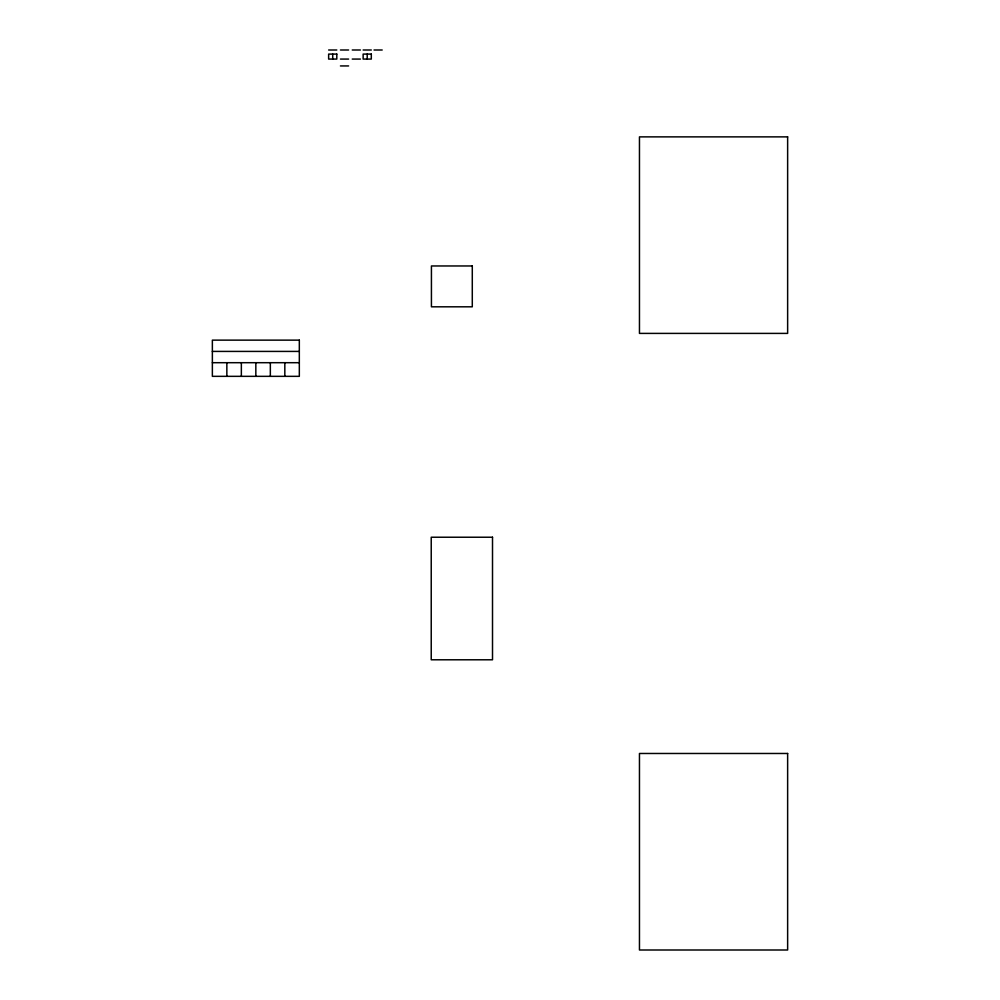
<?xml version="1.0" encoding="UTF-8"?>
<svg xmlns="http://www.w3.org/2000/svg" width="1000" height="1000" viewBox="0 0 1000 1000"><rect width="100%" height="100%" fill="white"/><g stroke="black" fill="none" stroke-linecap="round" stroke-linejoin="round"><path stroke-width="1.5" d="M328.638 50L336.8 50M340.438 50L348.612 50M352.238 50L360.412 50M363.137 50L371.3 50M374.025 50L382.2 50M340.438 59.075L348.612 59.075M352.238 59.075L360.412 59.075M340.438 65.938L348.612 65.938M212.362 351.413L299.325 351.413M212.362 362.7L299.325 362.7M367.212 54.088L367.212 59.075M332.713 54.088L332.713 59.075M284.825 362.7L284.825 376.337M270.338 362.7L270.338 376.337M255.837 362.7L255.837 376.337M241.35 362.7L241.35 376.337M226.85 362.7L226.85 376.337M336.8 54.088L328.65 54.088L328.638 59.075L336.8 59.075L336.8 54.088M371.287 54.088L363.137 54.088L363.137 59.075L371.3 59.075L371.3 54.088M787.638 136.875L639.462 136.875L639.462 333.4L787.638 333.4L787.638 136.875M472.287 265.963L431.425 265.963L431.425 306.812L472.287 306.812L472.287 265.963M299.325 340.138L212.362 340.138L212.362 376.337L299.325 376.337L299.325 340.138M492.512 537.225L431.225 537.225L431.225 659.788L492.512 659.788L492.512 537.225M787.638 753.475L639.462 753.475L639.462 950L787.638 950L787.638 753.475"/></g></svg>
